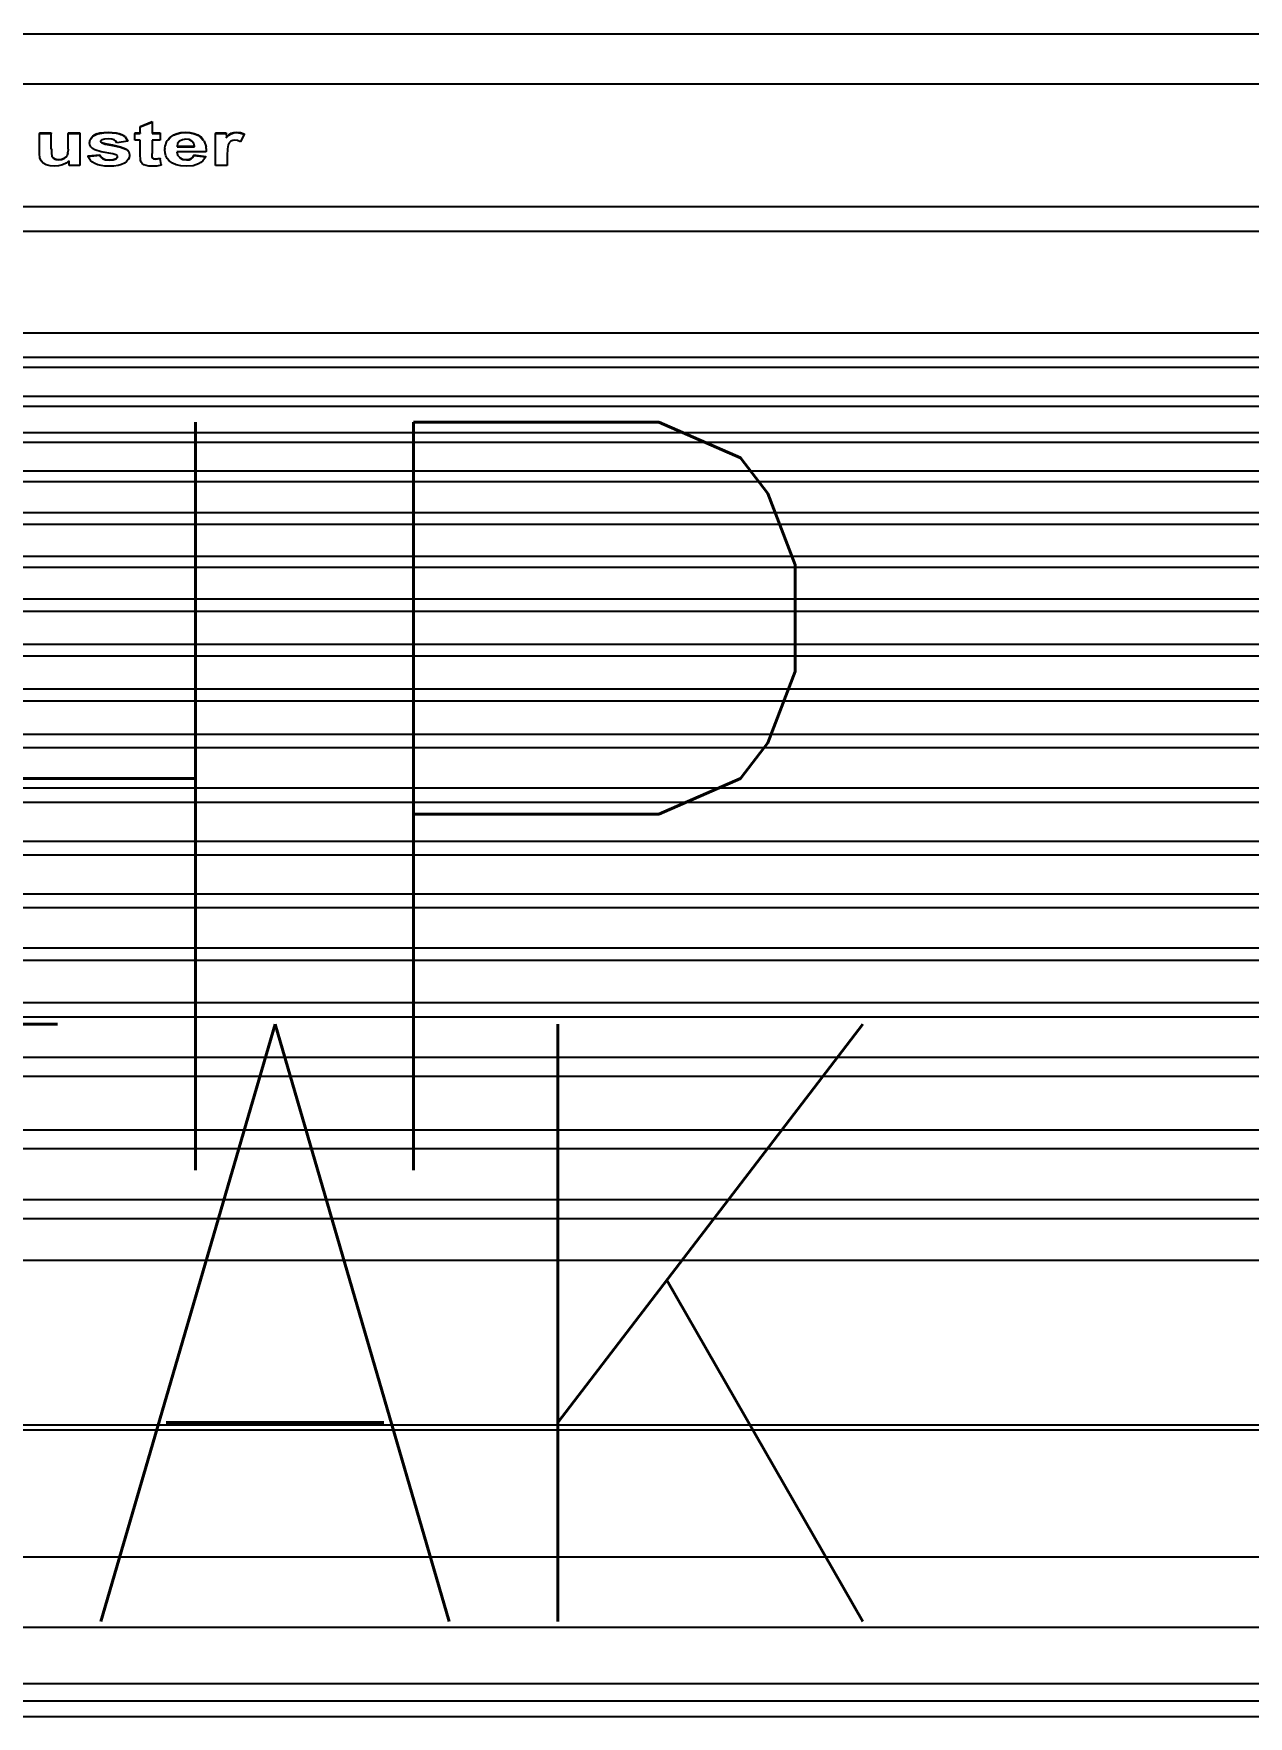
# Model space of a CAD drawing. Header units: inches. Extents: x -85907952 to 802144, y 988801 to 3125513.
# Drawn here: x 404268 to 404980, y 1052734 to 1053720 of the extents above; entities that cross this region are included whole.
import ezdxf
from ezdxf.enums import TextEntityAlignment as Align

# ---------------------------------------------------------------- set-up
doc = ezdxf.new("R2010")
doc.units = ezdxf.units.IN
doc.header["$MEASUREMENT"] = 0
doc.layers.add('Edges', color=7, linetype='Continuous')
doc.layers.add('partition', color=8, linetype='Continuous')
doc.layers.add('t3', color=8, linetype='Continuous', lineweight=25)
doc.styles.add('LAILA', font='romans.shx', dxfattribs={"width": 0.85})

# ---------------------------------------------------------------- blocks, each defined once
blk = doc.blocks.new('1.0HP AIR CONDITION')
for p, q in [((-1478.9, 93.42), (1478.9, 93.42)), ((1478.9, 52.07), (-1478.9, 52.07))]:
    blk.add_line(p, q)
at = {"layer": 'Edges'}
for p, q in [((-1478.9, 985.93), (1478.9, 985.93)), ((-1478.9, 956.6), (1478.9, 956.6)), ((49.34, 927.76), (56.22, 927.76)), ((49.34, 927.76), (49.34, 927.5)), ((49.34, 927.5), (56.22, 927.5)), ((49.34, 915.56), (49.34, 927.5)), ((56.22, 927.76), (56.22, 927.5)), ((56.22, 918.83), (56.22, 927.5)), ((66.11, 927.76), (72.99, 927.76)), ((66.11, 927.76), (66.11, 927.5)), ((66.11, 927.5), (72.99, 927.5)), ((66.11, 919.54), (66.11, 927.5)), ((72.99, 927.76), (72.99, 927.5)), ((72.99, 927.5), (72.99, 908.62)), ((82.84, 927.24), (81.32, 926.51)), ((81.32, 926.26), (82.84, 926.99)), ((82.84, 927.24), (84.72, 927.76)), ((82.84, 926.99), (84.72, 927.51)), ((82.84, 927.24), (82.84, 926.99)), ((84.72, 927.76), (86.98, 928.08)), ((84.72, 927.51), (86.98, 927.83)), ((84.72, 927.76), (84.72, 927.51)), ((86.98, 928.08), (89.6, 928.18)), ((86.98, 928.08), (86.98, 927.83)), ((86.98, 927.83), (89.6, 927.93)), ((89.6, 928.18), (94.25, 927.87)), ((89.6, 927.93), (94.25, 927.62)), ((94.25, 927.87), (96.06, 927.47)), ((94.25, 927.62), (96.06, 927.22)), ((96.06, 927.47), (97.53, 926.92)), ((96.06, 927.47), (96.06, 927.22)), ((96.06, 927.22), (97.53, 926.67)), ((97.53, 926.92), (97.53, 926.67)), ((97.53, 926.92), (98.73, 926.21)), ((105.17, 927.76), (108.33, 927.76)), ((105.17, 927.76), (105.17, 927.5)), ((105.17, 927.5), (108.33, 927.5)), ((105.17, 923.52), (105.17, 927.5)), ((108.33, 931.51), (115.24, 934.42)), ((108.33, 931.26), (115.24, 934.17)), ((108.33, 931.51), (108.33, 931.26)), ((108.33, 927.76), (108.33, 931.26)), ((108.33, 927.76), (108.33, 927.5)), ((115.24, 934.42), (115.24, 934.17)), ((115.24, 934.17), (115.24, 927.76)), ((115.24, 927.76), (119.94, 927.76)), ((115.24, 927.76), (115.24, 927.5)), ((115.24, 927.5), (119.94, 927.5)), ((119.94, 927.76), (119.94, 927.5)), ((119.94, 927.5), (119.94, 923.52)), ((127.86, 926.67), (129.92, 927.52)), ((127.89, 926.44), (129.92, 927.27)), ((129.92, 927.52), (132.17, 928.02)), ((129.92, 927.27), (132.17, 927.76)), ((129.92, 927.52), (129.92, 927.27)), ((132.17, 928.02), (134.64, 928.18)), ((132.17, 928.02), (132.17, 927.76)), ((132.17, 927.76), (134.64, 927.93)), ((134.64, 928.18), (137.39, 928.01)), ((134.64, 928.18), (134.64, 927.93)), ((134.64, 927.93), (137.39, 927.76)), ((137.39, 928.01), (139.83, 927.49)), ((137.39, 928.01), (137.39, 927.76)), ((137.39, 927.76), (139.83, 927.24)), ((139.83, 927.49), (139.83, 927.24)), ((139.83, 927.49), (141.97, 926.62)), ((139.83, 927.24), (141.97, 926.37)), ((152.32, 927.76), (158.71, 927.76)), ((152.32, 927.76), (152.32, 927.5)), ((152.32, 927.5), (158.71, 927.5)), ((152.32, 908.62), (152.32, 927.5)), ((158.71, 927.76), (158.71, 927.5)), ((158.71, 927.5), (158.87, 925.23)), ((160.27, 926.65), (161.66, 927.58)), ((160.27, 926.4), (161.66, 927.33)), ((161.66, 927.58), (163.06, 928.03)), ((161.66, 927.33), (163.06, 927.78)), ((161.66, 927.58), (161.66, 927.33)), ((163.06, 928.03), (164.64, 928.18)), ((163.06, 928.03), (163.06, 927.78)), ((163.06, 927.78), (164.64, 927.93)), ((164.64, 928.18), (166.95, 927.95)), ((164.64, 928.18), (164.64, 927.93)), ((164.64, 927.93), (166.95, 927.7)), ((166.95, 927.95), (169.17, 927.24)), ((166.95, 927.95), (166.95, 927.7)), ((166.95, 927.7), (169.17, 926.99)), ((169.17, 926.99), (167.04, 922.63)), ((169.17, 927.24), (169.17, 926.99)), ((56.24, 918.33), (56.22, 918.83)), ((56.24, 918.33), (56.31, 915.87)), ((66.05, 918.24), (65.98, 916.49)), ((66.05, 918.24), (66.11, 919.54)), ((78.65, 922.33), (78.69, 922.65)), ((78.65, 922.33), (78.65, 922.14)), ((78.84, 920.85), (78.65, 922.14)), ((78.69, 922.65), (78.74, 923.05)), ((78.74, 923.05), (78.82, 923.31)), ((78.82, 923.56), (79.32, 924.39)), ((78.82, 923.56), (78.82, 923.31)), ((79.42, 919.71), (78.84, 920.85)), ((80.11, 925.57), (79.32, 924.64)), ((79.32, 924.39), (80.15, 925.38)), ((79.32, 924.64), (79.32, 924.39)), ((80.39, 918.73), (79.42, 919.71)), ((80.11, 925.57), (80.5, 925.89)), ((80.11, 925.57), (80.15, 925.38)), ((80.15, 925.38), (81.32, 926.26)), ((81.74, 917.89), (80.39, 918.73)), ((80.5, 925.89), (81.32, 926.51)), ((81.32, 926.51), (81.32, 926.26)), ((85.49, 916.73), (81.74, 917.89)), ((85.09, 922.9), (85.04, 922.78)), ((85.04, 922.78), (85.17, 922.67)), ((85.24, 923.34), (85.09, 922.9)), ((85.17, 922.67), (85.09, 922.9)), ((85.21, 922.53), (85.17, 922.67)), ((85.21, 922.53), (85.21, 922.28)), ((85.73, 922.12), (85.21, 922.53)), ((85.21, 922.28), (85.73, 921.87)), ((85.83, 923.79), (85.24, 923.34)), ((85.73, 922.12), (85.73, 921.87)), ((85.73, 922.12), (87.8, 921.52)), ((85.73, 921.87), (87.8, 921.27)), ((87.39, 924.2), (85.83, 923.79)), ((89.72, 924.34), (87.39, 924.2)), ((87.8, 921.52), (92.16, 920.72)), ((87.8, 921.27), (92.16, 920.46)), ((91.63, 924.19), (89.72, 924.34)), ((93.04, 923.75), (91.63, 924.19)), ((92.16, 920.72), (96.83, 919.71)), ((92.16, 920.46), (96.83, 919.46)), ((94.02, 923.04), (93.04, 923.75)), ((94.62, 922.06), (94.02, 923.04)), ((101.11, 922.94), (94.62, 922.06)), ((96.83, 919.71), (99.81, 918.5)), ((96.83, 919.46), (99.84, 918.24)), ((97.53, 926.67), (98.73, 925.96)), ((98.73, 926.21), (98.73, 925.96)), ((99.45, 925.59), (98.73, 926.21)), ((98.73, 925.96), (99.73, 925.1)), ((99.45, 925.59), (99.73, 925.35)), ((99.73, 925.35), (99.73, 925.1)), ((101.11, 923.18), (99.73, 925.35)), ((99.73, 925.1), (101.11, 923.18)), ((99.81, 918.5), (99.84, 918.24)), ((99.81, 918.5), (100.09, 918.3)), ((99.84, 918.24), (100.78, 917.51)), ((100.09, 918.3), (100.4, 918.06)), ((100.4, 918.06), (100.79, 917.74)), ((100.79, 917.74), (100.78, 917.51)), ((101.07, 917.38), (100.78, 917.51)), ((101.45, 916.9), (101.07, 917.38)), ((101.11, 923.18), (101.11, 922.94)), ((108.33, 923.52), (105.17, 923.52)), ((108.33, 915.29), (108.33, 923.52)), ((119.94, 923.52), (115.24, 923.52)), ((115.24, 923.52), (115.24, 916.16)), ((122.75, 918.59), (122.71, 918.17)), ((122.71, 917.92), (122.71, 918.17)), ((122.87, 916.04), (122.71, 917.92)), ((122.75, 918.59), (122.92, 920.14)), ((122.91, 920.25), (122.92, 920.39)), ((122.92, 920.14), (122.91, 920.25)), ((123.56, 922.36), (122.92, 920.39)), ((122.92, 920.39), (122.92, 920.14)), ((124.06, 923.17), (123.56, 922.36)), ((124.06, 923.17), (124.61, 923.82)), ((126.09, 925.52), (124.61, 924.07)), ((124.61, 923.82), (126.09, 925.27)), ((124.61, 924.07), (124.61, 923.82)), ((127.86, 926.67), (126.09, 925.52)), ((126.09, 925.27), (127.89, 926.44)), ((126.09, 925.52), (126.09, 925.27)), ((127.86, 926.67), (127.89, 926.44)), ((129.93, 919.93), (129.89, 919.68)), ((129.89, 919.68), (140.17, 919.68)), ((130.23, 921.51), (129.93, 919.93)), ((129.93, 919.93), (140.12, 919.93)), ((131.33, 922.92), (130.23, 921.51)), ((133, 923.81), (131.33, 922.92)), ((135.05, 924.11), (133, 923.81)), ((137, 923.83), (135.05, 924.11)), ((138.63, 922.98), (137, 923.83)), ((139.75, 921.59), (138.63, 922.98)), ((140.12, 919.93), (139.75, 921.59)), ((140.17, 919.68), (140.12, 919.93)), ((141.97, 926.62), (141.97, 926.37)), ((141.97, 926.62), (143.8, 925.4)), ((141.97, 926.37), (143.8, 925.15)), ((143.8, 925.4), (143.8, 925.15)), ((145.26, 923.82), (143.8, 925.4)), ((143.8, 925.15), (145.26, 923.57)), ((145.26, 923.82), (145.26, 923.57)), ((145.57, 923.23), (145.26, 923.57)), ((145.57, 923.23), (146.11, 922.2)), ((146.29, 921.82), (146.11, 922.2)), ((146.28, 921.63), (146.29, 921.82)), ((146.39, 921.44), (146.28, 921.63)), ((146.39, 921.44), (146.86, 919.56)), ((146.86, 919.31), (146.86, 919.56)), ((146.9, 918.74), (146.86, 919.31)), ((146.9, 918.74), (147.01, 916.88)), ((158.71, 924.82), (160.27, 926.4)), ((158.71, 925.07), (158.87, 925.23)), ((158.71, 925.07), (158.71, 924.82)), ((160.27, 926.65), (158.87, 925.23)), ((159.35, 918.45), (159.2, 914.45)), ((159.78, 920.78), (159.35, 918.45)), ((160.46, 922.06), (159.78, 920.78)), ((160.27, 926.65), (160.27, 926.4)), ((161.36, 922.87), (160.46, 922.06)), ((162.47, 923.31), (161.36, 922.87)), ((163.81, 923.45), (162.47, 923.31)), ((165.36, 923.25), (163.81, 923.45)), ((167.04, 922.63), (165.36, 923.25)), ((49.57, 913.18), (49.34, 915.56)), ((50.27, 911.38), (49.57, 913.18)), ((51.48, 910.04), (50.27, 911.38)), ((53.28, 909.03), (51.48, 910.04)), ((55.49, 908.41), (53.28, 909.03)), ((57.98, 908.2), (55.49, 908.41)), ((56.31, 915.87), (56.6, 914.2)), ((56.6, 914.2), (56.6, 913.95)), ((57.13, 913.39), (56.6, 913.95)), ((57.13, 913.39), (57.98, 912.78)), ((57.13, 913.39), (57.13, 913.14)), ((57.13, 913.14), (57.98, 912.53)), ((57.98, 912.78), (59.12, 912.38)), ((57.98, 912.78), (57.98, 912.53)), ((57.98, 912.53), (59.12, 912.13)), ((60.49, 908.41), (57.98, 908.2)), ((59.12, 912.38), (60.53, 912.25)), ((59.12, 912.38), (59.12, 912.13)), ((59.12, 912.13), (60.53, 912)), ((62.87, 909.07), (60.49, 908.41)), ((60.53, 912.25), (62.2, 912.43)), ((60.53, 912.25), (60.53, 912)), ((60.53, 912), (62.2, 912.18)), ((62.2, 912.43), (63.69, 912.95)), ((62.2, 912.18), (63.69, 912.7)), ((62.2, 912.43), (62.2, 912.18)), ((64.96, 910.1), (62.87, 909.07)), ((63.69, 912.95), (64.86, 913.74)), ((63.69, 912.7), (64.86, 913.49)), ((63.69, 912.95), (63.69, 912.7)), ((64.86, 913.74), (65.6, 914.45)), ((64.86, 913.74), (64.86, 913.49)), ((66.6, 911.45), (64.96, 910.1)), ((65.87, 915.97), (65.6, 914.7)), ((65.6, 914.7), (65.6, 914.45)), ((65.87, 915.97), (65.95, 916.34)), ((65.87, 915.97), (65.98, 916.24)), ((65.95, 916.34), (65.98, 916.49)), ((65.98, 916.24), (65.95, 916.34)), ((66.6, 908.62), (66.6, 911.45)), ((72.99, 908.62), (66.6, 908.62)), ((77.7, 914.26), (84.6, 915.03)), ((77.7, 914.01), (84.6, 914.77)), ((77.7, 914.26), (77.7, 914.01)), ((78.31, 912.74), (77.7, 914.01)), ((79.19, 911.61), (78.31, 912.74)), ((80.33, 910.61), (79.19, 911.61)), ((81.75, 909.76), (80.33, 910.61)), ((83.44, 909.08), (81.75, 909.76)), ((85.4, 908.59), (83.44, 909.08)), ((84.6, 915.03), (84.6, 914.77)), ((85.27, 913.74), (84.6, 914.77)), ((85.27, 913.74), (86.39, 912.81)), ((85.27, 913.74), (85.27, 913.49)), ((85.27, 913.49), (86.39, 912.56)), ((87.64, 908.29), (85.4, 908.59)), ((92.29, 915.45), (85.49, 916.73)), ((86.39, 912.81), (88.01, 912.25)), ((86.39, 912.81), (86.39, 912.56)), ((86.39, 912.56), (88.01, 911.99)), ((90.16, 908.2), (87.64, 908.29)), ((88.01, 912.25), (90.16, 912.06)), ((88.01, 912.25), (88.01, 911.99)), ((88.01, 911.99), (90.16, 911.81)), ((90.16, 912.06), (92.5, 912.23)), ((90.16, 912.06), (90.16, 911.81)), ((90.16, 911.81), (92.5, 911.98)), ((92.91, 908.31), (90.16, 908.2)), ((94.59, 914.79), (92.29, 915.45)), ((92.5, 912.23), (94.18, 912.77)), ((92.5, 911.98), (94.18, 912.52)), ((92.5, 912.23), (92.5, 911.98)), ((95.3, 908.66), (92.91, 908.31)), ((94.18, 912.77), (94.86, 913.35)), ((94.18, 912.52), (94.86, 913.1)), ((94.18, 912.77), (94.18, 912.52)), ((94.96, 914.37), (94.59, 914.79)), ((94.86, 913.35), (95.08, 913.85)), ((94.86, 913.35), (94.86, 913.1)), ((95.08, 913.85), (94.96, 914.37)), ((97.33, 909.25), (95.3, 908.66)), ((99, 910.06), (97.33, 909.25)), ((100.31, 911.04), (99, 910.06)), ((101.24, 912.11), (100.31, 911.04)), ((101.8, 913.27), (101.24, 912.11)), ((101.57, 916.61), (101.45, 916.9)), ((101.45, 916.9), (101.45, 916.65)), ((101.45, 916.65), (101.57, 916.61)), ((101.57, 916.61), (101.86, 915.9)), ((101.99, 914.53), (101.8, 913.27)), ((101.86, 915.9), (101.99, 914.78)), ((101.99, 914.78), (101.99, 914.53)), ((108.55, 911.77), (108.33, 915.29)), ((108.93, 910.67), (108.55, 911.77)), ((109.52, 909.82), (108.93, 910.67)), ((110.42, 909.17), (109.52, 909.82)), ((111.71, 908.65), (110.42, 909.17)), ((113.3, 908.31), (111.71, 908.65)), ((115.07, 908.2), (113.3, 908.31)), ((117.95, 908.38), (115.07, 908.2)), ((115.25, 916.05), (115.24, 916.16)), ((115.24, 916.16), (115.24, 915.91)), ((115.25, 916.05), (115.24, 915.91)), ((115.24, 915.91), (115.26, 915.81)), ((115.38, 913.47), (115.26, 915.81)), ((115.99, 912.84), (115.38, 913.47)), ((115.38, 913.47), (115.38, 913.22)), ((115.38, 913.22), (115.99, 912.59)), ((115.99, 912.84), (117.15, 912.59)), ((115.99, 912.84), (115.99, 912.59)), ((115.99, 912.59), (117.15, 912.34)), ((117.15, 912.59), (119.92, 913.07)), ((117.15, 912.34), (119.92, 912.82)), ((117.15, 912.59), (117.15, 912.34)), ((120.51, 908.94), (117.95, 908.38)), ((119.92, 913.07), (119.92, 912.82)), ((120.51, 909.19), (119.92, 912.82)), ((120.51, 909.19), (120.51, 908.94)), ((123.35, 914.33), (122.87, 916.04)), ((124.16, 912.79), (123.35, 914.33)), ((125.28, 911.41), (124.16, 912.79)), ((127.13, 910.01), (125.28, 911.41)), ((129.42, 909), (127.13, 910.01)), ((132.15, 908.4), (129.42, 909)), ((147.01, 916.62), (129.82, 916.62)), ((129.82, 916.62), (130.22, 914.9)), ((130.22, 914.9), (130.22, 914.65)), ((131.43, 913.42), (130.22, 914.65)), ((131.43, 913.42), (133.22, 912.49)), ((131.43, 913.42), (131.43, 913.17)), ((131.43, 913.17), (133.22, 912.24)), ((135.32, 908.2), (132.15, 908.4)), ((133.22, 912.49), (135.4, 912.18)), ((133.22, 912.49), (133.22, 912.24)), ((133.22, 912.24), (135.4, 911.93)), ((139.25, 908.55), (135.32, 908.2)), ((135.4, 912.18), (136.88, 912.34)), ((135.4, 912.18), (135.4, 911.93)), ((135.4, 911.93), (136.88, 912.09)), ((136.88, 912.34), (138.11, 912.82)), ((136.88, 912.09), (138.11, 912.57)), ((136.88, 912.34), (136.88, 912.09)), ((138.11, 912.82), (139.08, 913.66)), ((138.11, 912.57), (139.08, 913.41)), ((138.11, 912.82), (138.11, 912.57)), ((139.08, 913.66), (139.78, 914.63)), ((139.08, 913.66), (139.08, 913.41)), ((140.95, 909), (139.25, 908.55)), ((139.78, 914.88), (146.64, 914.05)), ((139.78, 914.88), (139.78, 914.63)), ((139.78, 914.63), (146.64, 913.8)), ((142.46, 909.63), (140.95, 909)), ((143.79, 910.43), (142.46, 909.63)), ((144.93, 911.39), (143.79, 910.43)), ((146.64, 913.8), (144.93, 911.39)), ((146.64, 914.05), (146.64, 913.8)), ((147.01, 916.62), (147.01, 916.88)), ((159.2, 908.62), (152.32, 908.62)), ((159.2, 914.45), (159.2, 908.62)), ((-1478.9, 884.58), (1478.9, 884.58)), ((1478.9, 870.02), (-1478.9, 870.02)), ((1478.9, 810.44), (-1478.9, 810.44)), ((1478.9, 796.16), (-1478.9, 796.16)), ((1478.9, 790.36), (-1478.9, 790.36)), ((1478.9, 773.43), (-1478.9, 773.43)), ((1478.9, 767.42), (-1478.9, 767.42)), ((1478.9, 752.04), (-1478.9, 752.04)), ((1478.9, 746.45), (-1478.9, 746.45)), ((1478.9, 729.57), (-1478.9, 729.57)), ((1478.9, 723.42), (-1478.9, 723.42)), ((1478.9, 705.1), (-1478.9, 705.1)), ((1478.9, 698.32), (-1478.9, 698.32)), ((1478.9, 679.64), (-1478.9, 679.64)), ((1478.9, 673.24), (-1478.9, 673.24)), ((1478.9, 654.65), (-1478.9, 654.65)), ((1478.9, 647.31), (-1478.9, 647.31)), ((1478.9, 628.07), (-1478.9, 628.07)), ((1478.9, 621.24), (-1478.9, 621.24)), ((1478.9, 601.79), (-1478.9, 601.79)), ((1478.9, 594.88), (-1478.9, 594.88)), ((1478.9, 575.35), (-1478.9, 575.35)), ((1478.9, 567.51), (-1478.9, 567.51)), ((1478.9, 543.83), (-1478.9, 543.83)), ((1478.9, 535.46), (-1478.9, 535.46)), ((1478.9, 512.56), (-1478.9, 512.56)), ((1478.9, 504.5), (-1478.9, 504.5)), ((1478.9, 481.8), (-1478.9, 481.8)), ((1478.9, 473.74), (-1478.9, 473.74)), ((1478.9, 450.17), (-1478.9, 450.17)), ((1478.9, 442.78), (-1478.9, 442.78)), ((1478.9, 418.16), (-1478.9, 418.16)), ((1478.9, 409.66), (-1478.9, 409.66)), ((1478.9, 386.02), (-1478.9, 386.02)), ((1478.9, 374.81), (-1478.9, 374.81)), ((1478.9, 343.49), (-1478.9, 343.49)), ((1478.9, 332.46), (-1478.9, 332.46)), ((1478.9, 302.59), (-1478.9, 302.59)), ((1478.9, 291.59), (-1478.9, 291.59)), ((1478.9, 267.11), (-1478.9, 267.11)), ((1478.9, 170.53), (-1478.9, 170.53)), ((1478.9, 167.78), (-1478.9, 167.78)), ((1260.49, 19.05), (-1277.39, 19.05)), ((-1478.9, 0), (1478.9, 0))]:
    blk.add_line(p, q, dxfattribs=at)
at = {"insert": (-465.96, 758.23), "char_height": 438.249, "width": 4290.8622, "attachment_point": 1, "style": 'LAILA'}
blk.add_mtext('1HP', dxfattribs=at)

msp = doc.modelspace()

# ---------------------------------------------------------------- linework, layer by layer
at = {"layer": 'partition'}
msp.add_line((402372.67, 1052743.35), (406372.67, 1052743.35), dxfattribs=at)

# ---------------------------------------------------------------- block references
msp.add_blockref('1.0HP AIR CONDITION', (404222.41, 1052734.2))

# ---------------------------------------------------------------- texts
at = {"layer": 't3', "style": 'LAILA', "width": 0.85}
msp.add_text('CETAK', height=350, dxfattribs=at).set_placement((403580.93, 1053139.69), align=Align.TOP_LEFT)

doc.saveas('drawing.dxf')
